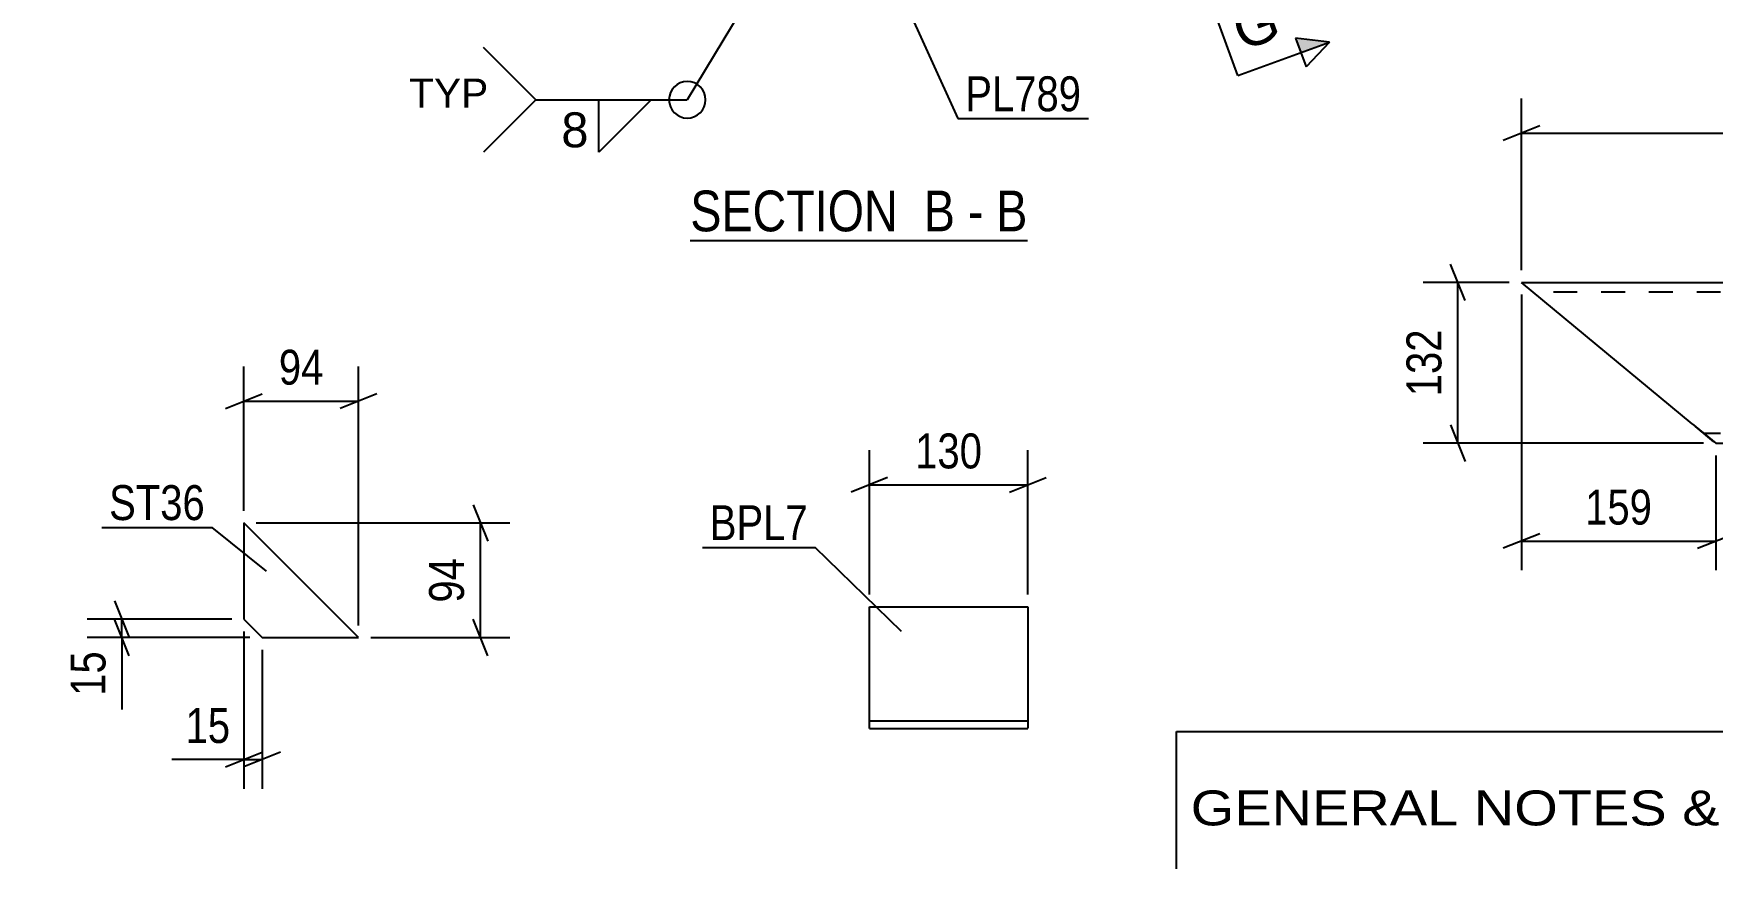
# Model space of a CAD drawing. Header units: millimetres. Extents: x 0 to 841, y 0 to 594.
# Drawn here: x 422.3 to 559.9, y 207.2 to 275.5 of the extents above; entities that cross this region are included whole.
import ezdxf

# ---------------------------------------------------------------- set-up
doc = ezdxf.new("R2010")
doc.units = ezdxf.units.MM
doc.linetypes.add('DXK_LINE_DOT2', pattern=[3.9198, 1.9599, -1.9599])
doc.styles.add('Arial', font='arial.ttf', dxfattribs={"height": 0.2})
doc.styles.add('Arial Narrow', font='ARIALN.TTF', dxfattribs={"height": 0.2})

# ---------------------------------------------------------------- blocks, each defined once
blk = doc.blocks.new('Unknown-682105598-61 - 3257')
at = {"color": 6, "linetype": 'Continuous'}
blk.add_line((476.12, 258.55), (503.76, 258.55), dxfattribs=at)
at = {"color": 0, "linetype": 'Continuous'}
for points in [[(494.22, 259.3), (494.22, 262.8), (476.12, 262.8), (476.12, 259.3)], [(497.83, 259.3), (497.83, 262.8), (495.27, 262.8), (495.27, 259.3)], [(500.16, 259.3), (500.16, 262.8), (498.88, 262.8), (498.88, 259.3)], [(503.76, 259.3), (503.76, 262.8), (501.21, 262.8), (501.21, 259.3)]]:
    blk.add_wipeout(points, dxfattribs=at)
at = {"color": 7, "linetype": 'Continuous', "style": 'Arial Narrow'}
for s, p in [('SECTION ', (476.12, 259.3)), ('B', (495.27, 259.3)), ('B', (501.21, 259.3)), ('-', (498.88, 259.3))]:
    blk.add_text(s, height=3.34, dxfattribs=at).set_placement(p)
blk = doc.blocks.new('Part-682105598-20211 - 20210')
at = {"color": 2, "linetype": 'Continuous'}
for p, q in [((558.28, 243.51), (544.28, 255.11)), ((544.28, 255.11), (580.21, 255.11)), ((580.31, 255.11), (600.31, 255.11)), ((621.73, 247.39), (600.31, 255.11)), ((619.75, 241.91), (621.73, 247.39)), ((558.28, 243.51), (560.21, 241.91)), ((560.21, 241.91), (580.21, 241.91)), ((580.31, 241.91), (619.75, 241.91))]:
    blk.add_line(p, q, dxfattribs=at)
at = {"color": 7, "linetype": 'DXK_LINE_DOT2'}
for p, q in [((580.21, 254.31), (545.24, 254.31)), ((602.53, 254.31), (580.31, 254.31)), ((560.06, 242.03), (558.28, 243.51)), ((558.96, 242.94), (559.01, 242.9)), ((559.17, 242.77), (559.24, 242.71)), ((580.21, 242.71), (559.24, 242.71)), ((620.04, 242.71), (580.31, 242.71))]:
    blk.add_line(p, q, dxfattribs=at)
blk = doc.blocks.new('Part-682105598-36659 - 36658')
at = {"color": 2, "linetype": 'Continuous'}
for p, q in [((490.8, 218.55), (490.8, 228.5)), ((490.8, 228.5), (503.8, 228.5)), ((503.8, 228.5), (503.8, 228.46)), ((503.8, 228.46), (503.8, 218.55)), ((503.8, 219.1), (490.8, 219.1)), ((490.8, 218.5), (490.8, 218.55)), ((490.8, 218.5), (503.8, 218.5)), ((503.8, 218.5), (503.8, 218.55))]:
    blk.add_line(p, q, dxfattribs=at)
at = {"color": 7, "linetype": 'DXK_LINE_DOT2'}
for p, q in [((490.8, 227.95), (490.8, 228.46)), ((503.8, 228.5), (503.8, 228.5)), ((490.8, 218.55), (490.8, 218.5)), ((503.8, 218.5), (503.8, 218.55))]:
    blk.add_line(p, q, dxfattribs=at)
blk = doc.blocks.new('Part-682105598-36666 - 36665')
at = {"color": 2, "linetype": 'Continuous'}
for p, q in [((448.91, 225.97), (439.51, 235.37)), ((439.51, 235.37), (439.51, 227.47)), ((439.51, 227.47), (441.01, 225.97)), ((441.01, 225.97), (448.91, 225.97))]:
    blk.add_line(p, q, dxfattribs=at)
blk = doc.blocks.new('StraightDimension-682105598-20748 - 20210')
at = {"color": 7, "linetype": 'Continuous'}
for p, q in [((539.66, 253.61), (538.46, 256.61)), ((543.28, 255.11), (536.21, 255.11)), ((539.06, 241.91), (539.06, 255.11)), ((538.46, 243.41), (539.66, 240.41)), ((559.21, 241.91), (536.21, 241.91))]:
    blk.add_line(p, q, dxfattribs=at)
at = {"color": 0}
blk.add_wipeout([(538.31, 251.85), (534.11, 251.85), (534.11, 245.17), (538.31, 245.17)], dxfattribs=at)
at = {"color": 3, "style": 'Arial Narrow'}
blk.add_text('132', height=2.863, rotation=90.0002, dxfattribs=at).set_placement((537.71, 245.77))
blk = doc.blocks.new('StraightDimension-682105598-20732 - 20210')
at = {"color": 7, "linetype": 'Continuous'}
for p, q in [((544.28, 254.11), (544.28, 231.49)), ((560.21, 240.91), (560.21, 231.49)), ((545.78, 234.49), (542.78, 233.29)), ((558.71, 233.29), (561.71, 234.49)), ((544.28, 233.89), (560.21, 233.89))]:
    blk.add_line(p, q, dxfattribs=at)
at = {"color": 0}
blk.add_wipeout([(555.58, 234.64), (555.58, 238.84), (548.9, 238.84), (548.9, 234.64)], dxfattribs=at)
at = {"color": 3, "style": 'Arial Narrow'}
blk.add_text('159', height=2.863, dxfattribs=at).set_placement((549.5, 235.24))
blk = doc.blocks.new('StraightDimension-682105598-20754 - 20210')
at = {"color": 7, "linetype": 'Continuous'}
for p, q in [((544.28, 256.11), (544.28, 270.2)), ((621.73, 248.39), (621.73, 270.2)), ((545.78, 267.95), (542.78, 266.75)), ((544.28, 267.35), (621.73, 267.35)), ((620.23, 266.75), (623.23, 267.95))]:
    blk.add_line(p, q, dxfattribs=at)
at = {"color": 0}
blk.add_wipeout([(587.26, 268.1), (587.26, 272.3), (578.75, 272.3), (578.75, 268.1)], dxfattribs=at)
at = {"color": 3, "style": 'Arial Narrow'}
blk.add_text('1508', height=2.863, dxfattribs=at).set_placement((579.35, 268.7))
blk = doc.blocks.new('StraightDimension-682105598-29093 - 3835')
at = {"color": 7, "linetype": 'Continuous'}
for p, q in [((412.08, 297.1), (410.88, 300.1)), ((351.5, 298.6), (424.6, 298.6)), ((411.48, 193.16), (411.48, 298.6)), ((410.88, 194.66), (412.08, 191.66)), ((361.5, 193.16), (414.61, 193.16))]:
    blk.add_line(p, q, dxfattribs=at)
at = {"color": 0}
blk.add_wipeout([(410.73, 250.14), (406.53, 250.14), (406.53, 241.63), (410.73, 241.63)], dxfattribs=at)
at = {"color": 3, "style": 'Arial Narrow'}
blk.add_text('4758', height=2.863, rotation=90.0002, dxfattribs=at).set_placement((410.13, 242.23))
at = {"color": 0, "linetype": 'Continuous'}
for points in [[(425.2, 299.2), (425.2, 303.4), (416.68, 303.4), (416.68, 299.2)], [(415.21, 193.76), (415.21, 197.96), (412.18, 197.96), (412.18, 193.76)]]:
    blk.add_wipeout(points, dxfattribs=at)
at = {"color": 3, "linetype": 'Continuous', "style": 'Arial Narrow'}
for s, height, p in [('4758', 2.863, (417.28, 299.8)), ('0', 2.86, (412.78, 194.36))]:
    blk.add_text(s, height=height, dxfattribs=at).set_placement(p)
blk = doc.blocks.new('StraightDimension-682105598-36784 - 36658')
at = {"color": 7, "linetype": 'Continuous'}
for p, q in [((490.8, 229.5), (490.8, 241.35)), ((503.8, 229.5), (503.8, 241.35)), ((492.3, 239.1), (489.3, 237.9)), ((490.8, 238.5), (503.8, 238.5)), ((502.3, 237.9), (505.3, 239.1))]:
    blk.add_line(p, q, dxfattribs=at)
at = {"color": 0}
blk.add_wipeout([(500.64, 239.25), (500.64, 243.45), (493.96, 243.45), (493.96, 239.25)], dxfattribs=at)
at = {"color": 3, "style": 'Arial Narrow'}
blk.add_text('130', height=2.863, dxfattribs=at).set_placement((494.56, 239.85))
blk = doc.blocks.new('StraightDimension-682105598-36796 - 36665')
at = {"color": 7, "linetype": 'Continuous'}
for p, q in [((428.91, 228.97), (430.11, 225.97)), ((438.51, 227.47), (426.66, 227.47)), ((430.11, 224.47), (428.91, 227.47)), ((429.51, 225.97), (429.51, 227.47)), ((440.01, 225.97), (426.66, 225.97)), ((429.51, 225.97), (429.51, 220.07)), ((429.51, 225.97), (429.51, 220.07))]:
    blk.add_line(p, q, dxfattribs=at)
at = {"color": 0}
blk.add_wipeout([(428.76, 225.45), (424.56, 225.45), (424.56, 220.59), (428.76, 220.59)], dxfattribs=at)
at = {"color": 3, "style": 'Arial Narrow'}
blk.add_text('15', height=2.863, rotation=90.0002, dxfattribs=at).set_placement((428.16, 221.19))
blk = doc.blocks.new('StraightDimension-682105598-36788 - 36665')
at = {"color": 7, "linetype": 'Continuous'}
for p, q in [((439.51, 226.47), (439.51, 213.57)), ((441.01, 224.97), (441.01, 213.57)), ((438.01, 215.37), (441.01, 216.57)), ((442.51, 216.57), (439.51, 215.37)), ((439.51, 215.97), (433.6, 215.97)), ((439.51, 215.97), (433.6, 215.97)), ((439.51, 215.97), (441.01, 215.97))]:
    blk.add_line(p, q, dxfattribs=at)
at = {"color": 0}
blk.add_wipeout([(438.99, 216.72), (438.99, 220.92), (434.13, 220.92), (434.13, 216.72)], dxfattribs=at)
at = {"color": 3, "style": 'Arial Narrow'}
blk.add_text('15', height=2.863, dxfattribs=at).set_placement((434.73, 217.32))
blk = doc.blocks.new('StraightDimension-682105598-36800 - 36665')
at = {"color": 7, "linetype": 'Continuous'}
for p, q in [((458.31, 236.87), (459.51, 233.87)), ((440.51, 235.37), (461.31, 235.37)), ((458.91, 225.97), (458.91, 235.37)), ((459.51, 224.47), (458.31, 227.47)), ((449.91, 225.97), (461.31, 225.97))]:
    blk.add_line(p, q, dxfattribs=at)
at = {"color": 0}
blk.add_wipeout([(458.16, 233.1), (453.96, 233.1), (453.96, 228.24), (458.16, 228.24)], dxfattribs=at)
at = {"color": 3, "style": 'Arial Narrow'}
blk.add_text('94', height=2.863, rotation=90.0002, dxfattribs=at).set_placement((457.56, 228.84))
blk = doc.blocks.new('StraightDimension-682105598-36792 - 36665')
at = {"color": 7, "linetype": 'Continuous'}
for p, q in [((439.51, 236.37), (439.51, 248.22)), ((448.91, 226.97), (448.91, 248.22)), ((438.01, 244.77), (441.01, 245.97)), ((439.51, 245.37), (448.91, 245.37)), ((450.41, 245.97), (447.41, 244.77))]:
    blk.add_line(p, q, dxfattribs=at)
at = {"color": 0}
blk.add_wipeout([(446.64, 246.12), (446.64, 250.32), (441.78, 250.32), (441.78, 246.12)], dxfattribs=at)
at = {"color": 3, "style": 'Arial Narrow'}
blk.add_text('94', height=2.863, dxfattribs=at).set_placement((442.38, 246.72))
blk = doc.blocks.new('Unknown-682105598-43247')
at = {"color": 7, "linetype": 'Continuous'}
for p, q in [((516, 218.25), (676, 218.25)), ((516, 207), (516, 218.25))]:
    blk.add_line(p, q, dxfattribs=at)
at = {"color": 7, "style": 'Arial Narrow', "width": 1.4}
blk.add_text('GENERAL NOTES & WELD DETAILS :', height=2.8633, dxfattribs=at).set_placement((517.15, 210.56))
blk = doc.blocks.new('Mark-682105598-36835 - 36658')
at = {"color": 0}
blk.add_wipeout([(485.76, 233.96), (485.76, 236.96), (477.72, 236.96), (477.72, 233.96)], dxfattribs=at)
blk.add_wipeout([(485.76, 233.96), (485.76, 236.96), (477.72, 236.96), (477.72, 233.96)], dxfattribs=at)
at = {"color": 30, "linetype": 'Continuous'}
for p in [(477.12, 233.36), (493.43, 226.47)]:
    blk.add_line(p, (486.36, 233.36), dxfattribs=at)
at = {"color": 3, "style": 'Arial Narrow'}
blk.add_text('BPL7', height=2.863, dxfattribs=at).set_placement((477.72, 233.96))
blk = doc.blocks.new('Mark-682105598-32628 - 3257')
at = {"color": 0}
blk.add_wipeout([(508.18, 269.15), (508.18, 272.15), (498.67, 272.15), (498.67, 269.15)], dxfattribs=at)
blk.add_wipeout([(508.18, 269.15), (508.18, 272.15), (498.67, 272.15), (498.67, 269.15)], dxfattribs=at)
at = {"color": 30, "linetype": 'Continuous'}
for p, q in [((489.07, 288.34), (498.07, 268.55)), ((498.07, 268.55), (508.78, 268.55))]:
    blk.add_line(p, q, dxfattribs=at)
at = {"color": 3, "style": 'Arial Narrow'}
blk.add_text('PL789', height=2.863, dxfattribs=at).set_placement((498.67, 269.15))
blk = doc.blocks.new('SectionMark-682105598-16918 - 3257')
at = {"linetype": 'Continuous'}
for points in [[(504.65, 333.14), (504.23, 334.31), (506.58, 335.17)], [(526.18, 273.96), (525.75, 275.14), (528.53, 274.82)]]:
    blk.add_hatch(color=6, dxfattribs=at).paths.add_polyline_path(points)
at = {"color": 6, "linetype": 'Continuous'}
for p, q in [((504.65, 333.14), (503.8, 335.49)), ((503.8, 335.49), (506.58, 335.17)), ((506.58, 335.17), (504.65, 333.14)), ((528.53, 274.82), (525.75, 275.14)), ((525.75, 275.14), (526.61, 272.79)), ((528.53, 274.82), (526.61, 272.79))]:
    blk.add_line(p, q, dxfattribs=at)
at = {"color": 0, "linetype": 'Continuous'}
for points in [[(505.2, 329.08), (504.01, 332.37), (500.6, 331.13), (501.79, 327.84)], [(524.77, 275.31), (523.57, 278.6), (520.16, 277.36), (521.35, 274.07)]]:
    blk.add_wipeout(points, dxfattribs=at)
at = {"color": 6, "linetype": 'Continuous'}
for p, q in [((499.06, 332.43), (506.58, 335.17)), ((499.06, 332.43), (501.79, 324.92)), ((521.01, 272.08), (518.28, 279.6)), ((521.01, 272.08), (528.53, 274.82))]:
    blk.add_line(p, q, dxfattribs=at)
at = {"color": 3, "linetype": 'Continuous', "style": 'Arial'}
for p in [(501.79, 327.84), (521.35, 274.07)]:
    blk.add_text('G', height=3.34, rotation=19.9905, dxfattribs=at).set_placement(p)
blk = doc.blocks.new('WeldMark-682105598-24251 - 3257')
at = {"linetype": 'Continuous'}
blk.add_hatch(color=30, dxfattribs=at).paths.add_polyline_path([(483.8, 284.69), (485.99, 286.88), (485.08, 283.92)])
at = {"color": 30, "linetype": 'Continuous'}
for p in [(485.99, 286.88), (463.44, 270.09)]:
    blk.add_line(p, (475.87, 270.09), dxfattribs=at)
at = {"color": 3, "linetype": 'Continuous'}
for p, q in [((463.44, 270.09), (459.16, 274.37)), ((463.44, 270.09), (459.16, 265.8)), ((468.62, 270.09), (472.91, 270.09))]:
    blk.add_line(p, q, dxfattribs=at)
for start, end in [(90, 270), (270, 90)]:
    blk.add_arc((475.87, 270.09), 1.5, start, end, dxfattribs=at)
at = {"color": 0}
blk.add_wipeout([(467.97, 265.99), (467.97, 269.39), (465.34, 269.39), (465.34, 265.99)], dxfattribs=at)
at = {"color": 3, "linetype": 'Continuous'}
for p, q in [((472.91, 270.09), (468.62, 265.8)), ((468.62, 265.8), (468.62, 270.09))]:
    blk.add_line(p, q, dxfattribs=at)
at = {"color": 3, "style": 'Arial'}
blk.add_text('8', height=2.87, dxfattribs=at).set_placement((465.54, 266.19))
at = {"color": 0, "linetype": 'Continuous'}
blk.add_wipeout([(459.54, 269.44), (459.54, 271.94), (453.06, 271.94), (453.06, 269.44)], dxfattribs=at)
blk.add_wipeout([(459.54, 269.44), (459.54, 271.94), (453.06, 271.94), (453.06, 269.44)], dxfattribs=at)
at = {"color": 3, "linetype": 'Continuous', "style": 'Arial'}
blk.add_text('TYP', height=2.388, dxfattribs=at).set_placement((453.06, 269.44))
blk = doc.blocks.new('Mark-682105598-36838 - 36665')
at = {"color": 0}
blk.add_wipeout([(436.32, 235.61), (436.32, 238.61), (428.46, 238.61), (428.46, 235.61)], dxfattribs=at)
blk.add_wipeout([(436.32, 235.61), (436.32, 238.61), (428.46, 238.61), (428.46, 235.61)], dxfattribs=at)
at = {"color": 30, "linetype": 'Continuous'}
for p in [(427.86, 235.01), (441.37, 231.42)]:
    blk.add_line(p, (436.92, 235.01), dxfattribs=at)
at = {"color": 3, "style": 'Arial Narrow'}
blk.add_text('ST36', height=2.863, dxfattribs=at).set_placement((428.46, 235.61))

msp = doc.modelspace()

# ---------------------------------------------------------------- block references
for name in ['StraightDimension-682105598-29093 - 3835', 'Mark-682105598-32628 - 3257', 'WeldMark-682105598-24251 - 3257', 'Unknown-682105598-61 - 3257', 'Part-682105598-20211 - 20210', 'StraightDimension-682105598-36784 - 36658', 'Part-682105598-36666 - 36665', 'Part-682105598-36659 - 36658', 'Unknown-682105598-43247']:
    msp.add_blockref(name, (0, 0))

# ---------------------------------------------------------------- next in the draw order: block references
for name in ['SectionMark-682105598-16918 - 3257', 'StraightDimension-682105598-20748 - 20210', 'Mark-682105598-36835 - 36658', 'StraightDimension-682105598-36796 - 36665']:
    msp.add_blockref(name, (0, 0))

# ---------------------------------------------------------------- next in the draw order: block references
for name in ['StraightDimension-682105598-20732 - 20210', 'StraightDimension-682105598-36788 - 36665']:
    msp.add_blockref(name, (0, 0))

# ---------------------------------------------------------------- next in the draw order: block references
for name in ['StraightDimension-682105598-20754 - 20210', 'StraightDimension-682105598-36800 - 36665']:
    msp.add_blockref(name, (0, 0))

# ---------------------------------------------------------------- next in the draw order: block references
msp.add_blockref('StraightDimension-682105598-36792 - 36665', (0, 0))

# ---------------------------------------------------------------- next in the draw order: block references
msp.add_blockref('Mark-682105598-36838 - 36665', (0, 0))

doc.saveas('drawing.dxf')
